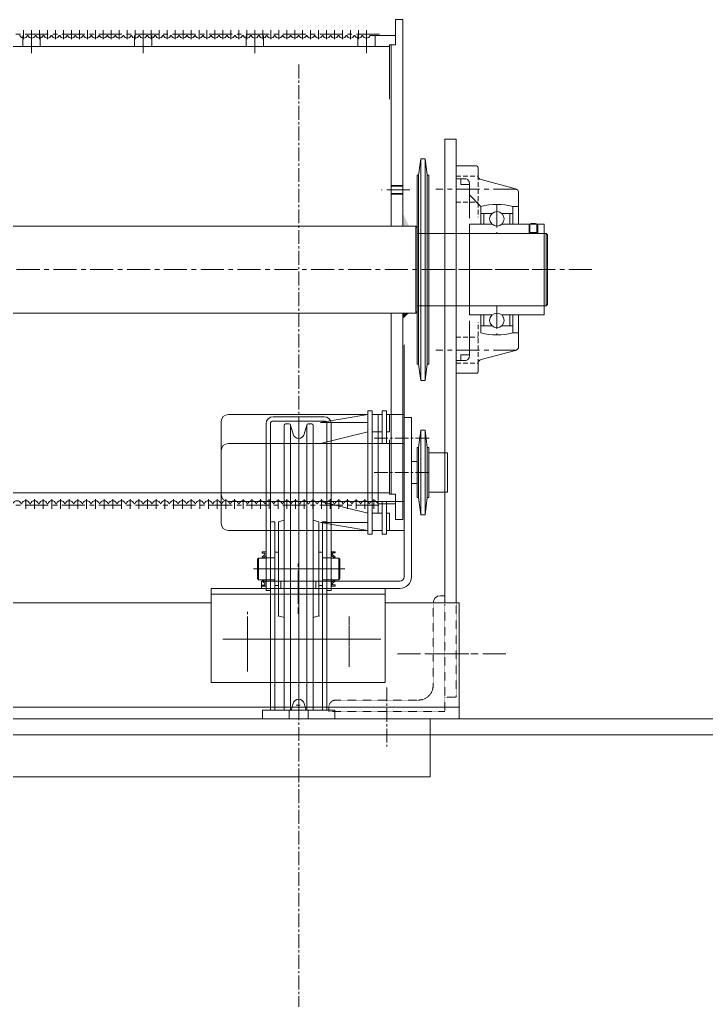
# Model space of a CAD drawing. Header units: millimetres. Extents: x 53635 to 142317, y 101101 to 147193.
# Drawn here: x 73123 to 73597, y 142878 to 143555 of the extents above; entities that cross this region are included whole.
import ezdxf

# ---------------------------------------------------------------- set-up
doc = ezdxf.new("R2010")
doc.units = ezdxf.units.MM
doc.header["$LTSCALE"] = 0.5
doc.header["$MEASUREMENT"] = 0
for name, pattern in [('AXES', [50.8, 31.75, -6.35, 6.35, -6.35]), ('AXES2', [28.575, 19.05, -3.175, 3.175, -3.175]), ('CACHE', [9.525, 6.35, -3.175]), ('CACHE2', [0.1875, 0.125, -0.0625]), ('CONTINU', [0])]:
    doc.linetypes.add(name, pattern=pattern)
doc.layers.get('0').update_dxf_attribs({"lineweight": 0})
for name, color, linetype, lineweight in [('ASHADE', 7, 'CONTINU', 0), ('AXE', 1, 'AXES2', 0), ('AXES', 1, 'AXES', 0), ('CACHE', 1, 'CACHE2', 0), ('FIN', 1, 'Continuous', 0), ('FORT', 7, 'Continuous', 0)]:
    doc.layers.add(name, color=color, linetype=linetype, lineweight=lineweight)

msp = doc.modelspace()

# ---------------------------------------------------------------- linework, layer by layer
for p, q in [((73382.64, 143537.63), (73382.64, 143555.13)), ((73387.64, 143412.63), (73387.64, 143555.13)), ((73123.21, 143544.13), (73123.58, 143544.13)), ((73125.64, 143544.13), (73125.64, 143536.58)), ((73128.71, 143544.13), (73129.08, 143544.13)), ((73134.21, 143544.13), (73134.58, 143544.13)), ((73137.64, 143544.13), (73137.64, 143536.58)), ((73137.64, 143544.13), (73137.64, 143536.58)), ((73139.71, 143544.13), (73140.08, 143544.13)), ((73145.21, 143544.13), (73145.58, 143544.13)), ((73150.71, 143544.13), (73151.08, 143544.13)), ((73156.21, 143544.13), (73156.58, 143544.13)), ((73161.71, 143544.13), (73162.08, 143544.13)), ((73167.21, 143544.13), (73167.58, 143544.13)), ((73172.71, 143544.13), (73173.08, 143544.13)), ((73178.21, 143544.13), (73178.58, 143544.13)), ((73183.71, 143544.13), (73184.08, 143544.13)), ((73189.21, 143544.13), (73189.58, 143544.13)), ((73194.71, 143544.13), (73195.08, 143544.13)), ((73200.21, 143544.13), (73200.58, 143544.13)), ((73202.64, 143544.13), (73202.64, 143536.58)), ((73205.71, 143544.13), (73206.08, 143544.13)), ((73211.21, 143544.13), (73211.58, 143544.13)), ((73214.64, 143544.13), (73214.64, 143536.58)), ((73214.64, 143544.13), (73214.64, 143536.58)), ((73216.71, 143544.13), (73217.08, 143544.13)), ((73222.21, 143544.13), (73222.58, 143544.13)), ((73227.71, 143544.13), (73228.08, 143544.13)), ((73233.21, 143544.13), (73233.58, 143544.13)), ((73238.71, 143544.13), (73239.08, 143544.13)), ((73244.21, 143544.13), (73244.58, 143544.13)), ((73249.71, 143544.13), (73250.08, 143544.13)), ((73255.21, 143544.13), (73255.58, 143544.13)), ((73260.71, 143544.13), (73261.08, 143544.13)), ((73266.21, 143544.13), (73266.58, 143544.13)), ((73271.71, 143544.13), (73272.08, 143544.13)), ((73277.21, 143544.13), (73277.58, 143544.13)), ((73279.64, 143544.13), (73279.64, 143536.58)), ((73282.71, 143544.13), (73283.08, 143544.13)), ((73288.21, 143544.13), (73288.58, 143544.13)), ((73291.64, 143544.13), (73291.64, 143536.58)), ((73291.64, 143544.13), (73291.64, 143536.58)), ((73293.71, 143544.13), (73294.08, 143544.13)), ((73299.21, 143544.13), (73299.58, 143544.13)), ((73304.71, 143544.13), (73305.08, 143544.13)), ((73310.21, 143544.13), (73310.58, 143544.13)), ((73315.71, 143544.13), (73316.08, 143544.13)), ((73321.21, 143544.13), (73321.58, 143544.13)), ((73326.71, 143544.13), (73327.08, 143544.13)), ((73332.21, 143544.13), (73332.58, 143544.13)), ((73337.71, 143544.13), (73338.08, 143544.13)), ((73343.21, 143544.13), (73343.58, 143544.13)), ((73348.71, 143544.13), (73349.08, 143544.13)), ((73354.21, 143544.13), (73354.58, 143544.13)), ((73356.64, 143544.13), (73356.64, 143536.58)), ((73359.71, 143544.13), (73360.08, 143544.13)), ((73365.21, 143544.13), (73382.64, 143544.13)), ((73368.64, 143544.13), (73368.64, 143536.58)), ((73368.64, 143544.13), (73368.64, 143536.58)), ((72961.64, 143536.58), (73378.64, 143536.58)), ((73378.64, 143500.15), (73378.64, 143537.63)), ((73378.64, 143537.63), (73382.64, 143537.63)), ((73379.64, 143412.63), (73379.64, 143537.63)), ((73424.64, 143454.13), (73424.64, 143311.13)), ((73438.64, 143454.13), (73424.64, 143454.13)), ((73439.64, 143453.13), (73439.64, 143447.63)), ((73387.64, 143440.63), (73379.64, 143440.63)), ((73387.64, 143440.13), (73379.64, 143440.13)), ((73430.64, 143445.33), (73424.64, 143445.33)), ((73427.84, 143445.33), (73427.84, 143441.33)), ((73433.64, 143441.33), (73427.84, 143441.33)), ((73433.64, 143442.33), (73433.64, 143418.08)), ((73465.42, 143438.42), (73441.87, 143444.73)), ((73387.64, 143435.13), (73379.64, 143435.13)), ((73387.64, 143434.63), (73379.64, 143434.63)), ((73441.64, 143426.26), (73433.64, 143434.26)), ((73467.64, 143435.52), (73467.64, 143413.88)), ((73441.64, 143426.26), (73441.64, 143413.88)), ((73449.37, 143421.45), (73441.64, 143421.45)), ((73463.64, 143421.45), (73455.92, 143421.45)), ((73463.64, 143426.26), (73463.64, 143413.88)), ((73463.64, 143426.26), (73467.64, 143426.26)), ((73433.64, 143413.88), (73433.64, 143351.38)), ((73449.39, 143413.88), (73433.64, 143413.88)), ((73485.24, 143413.88), (73455.9, 143413.88)), ((73474.79, 143413.88), (73474.79, 143407.63)), ((73480.79, 143413.88), (73480.79, 143407.63)), ((73485.24, 143413.88), (73485.24, 143351.38)), ((73396.64, 143412.63), (73397.64, 143411.63)), ((73396.64, 143412.63), (73396.64, 143352.63)), ((73486.64, 143407.63), (73397.64, 143407.63)), ((73485.24, 143407.63), (73433.64, 143407.63)), ((73480.79, 143408.23), (73474.79, 143408.23)), ((73474.79, 143408.23), (73475.39, 143407.63)), ((73480.79, 143408.23), (73480.19, 143407.63)), ((73486.64, 143407.63), (73486.64, 143357.63)), ((73487.64, 143406.63), (73486.64, 143407.63)), ((73487.64, 143406.63), (73487.64, 143358.63)), ((73379.64, 143227.63), (73379.64, 143352.63)), ((73387.64, 143210.13), (73387.64, 143352.63)), ((73397.64, 143353.63), (73396.64, 143352.63)), ((73486.64, 143357.63), (73397.64, 143357.63)), ((73485.24, 143357.63), (73433.64, 143357.63)), ((73487.64, 143358.63), (73486.64, 143357.63)), ((73449.39, 143351.38), (73433.64, 143351.38)), ((73433.64, 143322.93), (73433.64, 143347.18)), ((73441.64, 143351.38), (73441.64, 143338.99)), ((73485.24, 143351.38), (73455.9, 143351.38)), ((73463.64, 143351.38), (73463.64, 143338.99)), ((73467.64, 143351.38), (73467.64, 143329.7)), ((73449.37, 143343.81), (73441.64, 143343.81)), ((73463.64, 143343.81), (73455.92, 143343.81)), ((73463.64, 143338.99), (73467.64, 143338.99)), ((73465.42, 143326.84), (73441.87, 143320.52)), ((73430.64, 143319.93), (73424.64, 143319.93)), ((73433.64, 143323.93), (73427.84, 143323.93)), ((73427.84, 143319.93), (73427.84, 143323.93)), ((73439.64, 143312.13), (73439.64, 143317.63)), ((73438.64, 143311.13), (73424.64, 143311.13)), ((73378.64, 143265.1), (73378.64, 143227.63)), ((72961.64, 143228.68), (73378.64, 143228.68)), ((73378.64, 143227.63), (73382.64, 143227.63)), ((73382.64, 143227.63), (73382.64, 143210.13)), ((73124.47, 143221.13), (73124.82, 143221.13)), ((73130.47, 143221.13), (73130.82, 143221.13)), ((73136.47, 143221.13), (73136.82, 143221.13)), ((73142.47, 143221.13), (73142.82, 143221.13)), ((73148.47, 143221.13), (73148.82, 143221.13)), ((73154.47, 143221.13), (73154.82, 143221.13)), ((73160.47, 143221.13), (73160.82, 143221.13)), ((73166.47, 143221.13), (73166.82, 143221.13)), ((73172.47, 143221.13), (73172.82, 143221.13)), ((73178.47, 143221.13), (73178.82, 143221.13)), ((73184.47, 143221.13), (73184.82, 143221.13)), ((73190.47, 143221.13), (73190.82, 143221.13)), ((73196.47, 143221.13), (73196.82, 143221.13)), ((73202.47, 143221.13), (73202.82, 143221.13)), ((73208.47, 143221.13), (73208.82, 143221.13)), ((73214.47, 143221.13), (73214.82, 143221.13)), ((73220.47, 143221.13), (73220.82, 143221.13)), ((73226.47, 143221.13), (73226.82, 143221.13)), ((73232.47, 143221.13), (73232.82, 143221.13)), ((73238.47, 143221.13), (73238.82, 143221.13)), ((73244.47, 143221.13), (73244.82, 143221.13)), ((73250.47, 143221.13), (73250.82, 143221.13)), ((73256.47, 143221.13), (73256.82, 143221.13)), ((73262.47, 143221.13), (73262.82, 143221.13)), ((73268.47, 143221.13), (73268.82, 143221.13)), ((73274.47, 143221.13), (73274.82, 143221.13)), ((73280.47, 143221.13), (73280.82, 143221.13)), ((73286.47, 143221.13), (73286.82, 143221.13)), ((73292.47, 143221.13), (73292.82, 143221.13)), ((73298.47, 143221.13), (73298.82, 143221.13)), ((73304.47, 143221.13), (73304.82, 143221.13)), ((73310.47, 143221.13), (73310.82, 143221.13)), ((73316.47, 143221.13), (73316.82, 143221.13)), ((73322.47, 143221.13), (73322.82, 143221.13)), ((73328.47, 143221.13), (73328.82, 143221.13)), ((73334.47, 143221.13), (73334.82, 143221.13)), ((73340.47, 143221.13), (73340.82, 143221.13)), ((73346.47, 143221.13), (73346.82, 143221.13)), ((73352.47, 143221.13), (73352.82, 143221.13)), ((73358.47, 143221.13), (73358.82, 143221.13)), ((73364.47, 143221.13), (73364.82, 143221.13)), ((73370.47, 143221.13), (73382.64, 143221.13)), ((73303.64, 143162.63), (73303.64, 143167.63)), ((73327.64, 143162.63), (73327.64, 143167.63)), ((73416.64, 143157.63), (73413.64, 143157.63)), ((73416.64, 143152.63), (73416.64, 143157.63))]:
    msp.add_line(p, q)
at = {"color": 2, "linetype": 'CACHE'}
for p, q in [((73424.64, 143447.13), (73439.69, 143447.13)), ((73439.64, 143447.63), (73439.64, 143418.78)), ((73424.64, 143429.13), (73439.69, 143429.13)), ((73439.64, 143317.63), (73439.64, 143346.48)), ((73424.64, 143336.13), (73439.69, 143336.13)), ((73424.64, 143318.13), (73439.69, 143318.13))]:
    msp.add_line(p, q, dxfattribs=at)
at = {"color": 1, "linetype": 'AXES'}
for p, q in [((73466.13, 143438.13), (73410.51, 143438.13)), ((73452.64, 143427.63), (73452.64, 143407.63)), ((73518.23, 143382.63), (72720.6, 143382.63)), ((73474.66, 143382.63), (73402.66, 143382.63)), ((73452.64, 143357.63), (73452.64, 143337.63)), ((73466.13, 143327.13), (73410.51, 143327.13))]:
    msp.add_line(p, q, dxfattribs=at)
at = {"color": 1}
for p, q in [((73443.64, 143421.45), (73443.64, 143413.88)), ((73461.64, 143421.45), (73461.64, 143413.88)), ((73475.39, 143407.63), (73475.39, 143414.13)), ((73480.19, 143407.63), (73480.19, 143414.13)), ((73443.64, 143343.81), (73443.64, 143351.38)), ((73461.64, 143343.81), (73461.64, 143351.38))]:
    msp.add_line(p, q, dxfattribs=at)
for centre in [(73452.64, 143417.67), (73452.64, 143347.59)]:
    msp.add_circle(centre, 5)
for centre, radius, start, end in [((73438.64, 143453.13), 1, 0, 90.00007), ((73442.64, 143447.63), 3, 180, 255.00007), ((73430.64, 143442.33), 3, 0, 90.00007), ((73464.64, 143435.52), 3, 0, 75.00007), ((73452.64, 143382.63), 45, 75.851, 104.149), ((73477.79, 143407.63), 6.93, 64.35901, 115.64114), ((73452.64, 143382.63), 45, -104.149, -75.851), ((73464.64, 143329.73), 3, -74.99993, 0.00015), ((73430.64, 143322.93), 3, -89.99993, 0.00015), ((73442.64, 143317.63), 3, 105.00007, 180.00015), ((73438.64, 143312.13), 1, -89.99993, 0.00015), ((73121.64, 143220.13), 3, 19.47122, 160.52878), ((73127.64, 143220.13), 3, 19.47122, 160.52878), ((73133.64, 143220.13), 3, 19.47122, 160.52878), ((73139.64, 143220.13), 3, 19.47122, 160.52878), ((73145.64, 143220.13), 3, 19.47122, 160.52878), ((73151.64, 143220.13), 3, 19.47122, 160.52878), ((73157.64, 143220.13), 3, 19.47122, 160.52878), ((73163.64, 143220.13), 3, 19.47122, 160.52878), ((73169.64, 143220.13), 3, 19.47122, 160.52878), ((73175.64, 143220.13), 3, 19.47122, 160.52878), ((73181.64, 143220.13), 3, 19.47122, 160.52878), ((73187.64, 143220.13), 3, 19.47122, 160.52878), ((73193.64, 143220.13), 3, 19.47122, 160.52878), ((73199.64, 143220.13), 3, 19.47122, 160.52878), ((73205.64, 143220.13), 3, 19.47122, 160.52878), ((73211.64, 143220.13), 3, 19.47122, 160.52878), ((73217.64, 143220.13), 3, 19.47122, 160.52878), ((73223.64, 143220.13), 3, 19.47122, 160.52878), ((73229.64, 143220.13), 3, 19.47122, 160.52878), ((73235.64, 143220.13), 3, 19.47122, 160.52878), ((73241.64, 143220.13), 3, 19.47122, 160.52878), ((73247.64, 143220.13), 3, 19.47122, 160.52878), ((73253.64, 143220.13), 3, 19.47122, 160.52878), ((73259.64, 143220.13), 3, 19.47122, 160.52878), ((73265.64, 143220.13), 3, 19.47122, 160.52878), ((73271.64, 143220.13), 3, 19.47122, 160.52878), ((73277.64, 143220.13), 3, 19.47122, 160.52878), ((73283.64, 143220.13), 3, 19.47122, 160.52878), ((73289.64, 143220.13), 3, 19.47122, 160.52878), ((73295.64, 143220.13), 3, 19.47122, 160.52878), ((73301.64, 143220.13), 3, 19.47122, 160.52878), ((73307.64, 143220.13), 3, 19.47122, 160.52878), ((73313.64, 143220.13), 3, 19.47122, 160.52878), ((73319.64, 143220.13), 3, 19.47122, 160.52878), ((73325.64, 143220.13), 3, 19.47122, 160.52878), ((73331.64, 143220.13), 3, 19.47122, 160.52878), ((73337.64, 143220.13), 3, 19.47122, 160.52878), ((73343.64, 143220.13), 3, 19.47122, 160.52878), ((73349.64, 143220.13), 3, 19.47122, 160.52878), ((73355.64, 143220.13), 3, 19.47122, 160.52878), ((73361.64, 143220.13), 3, 19.47122, 160.52878), ((73367.64, 143220.13), 3, 19.47122, 160.52878), ((73413.64, 143152.63), 5, 90, 180)]:
    msp.add_arc(centre, radius, start, end)
for points in [[(73387.64, 143412.63), (73387.64, 143421.63), (73392.02, 143412.63)], [(73387.64, 143352.63), (73387.64, 143348.63), (73392.02, 143352.63)]]:
    msp.add_solid(points)
at = {"layer": 'ASHADE', "ltscale": 2}
for p, q in [((73416.64, 143472.63), (73424.64, 143472.63)), ((73416.64, 143152.63), (73416.64, 143472.63)), ((73424.64, 143152.63), (73424.64, 143472.63)), ((72937.64, 143412.63), (73396.64, 143412.63)), ((72937.64, 143352.63), (73396.64, 143352.63)), ((73375.64, 143162.63), (73255.64, 143162.63)), ((73255.64, 143162.63), (73255.64, 143097.63)), ((73375.64, 143162.63), (73375.64, 143097.63)), ((73375.64, 143158.63), (73255.64, 143158.63)), ((72667.64, 143152.63), (73255.64, 143152.63)), ((73375.64, 143152.63), (73426.64, 143152.63)), ((73426.64, 143152.63), (73426.64, 143072.63)), ((73375.64, 143097.63), (73255.64, 143097.63)), ((72667.64, 143080.63), (73426.64, 143080.63)), ((72667.64, 143072.63), (73426.64, 143072.63)), ((73406.64, 143072.63), (73406.64, 143032.63)), ((73406.64, 143032.63), (72677.64, 143032.63))]:
    msp.add_line(p, q, dxfattribs=at)
for centre in [(73126.14, 143545.13), (73131.64, 143545.13), (73137.14, 143545.13), (73142.64, 143545.13), (73148.14, 143545.13), (73153.64, 143545.13), (73159.14, 143545.13), (73164.64, 143545.13), (73170.14, 143545.13), (73175.64, 143545.13), (73181.14, 143545.13), (73186.64, 143545.13), (73192.14, 143545.13), (73197.64, 143545.13), (73203.14, 143545.13), (73208.64, 143545.13), (73214.14, 143545.13), (73219.64, 143545.13), (73225.14, 143545.13), (73230.64, 143545.13), (73236.14, 143545.13), (73241.64, 143545.13), (73247.14, 143545.13), (73252.64, 143545.13), (73258.14, 143545.13), (73263.64, 143545.13), (73269.14, 143545.13), (73274.64, 143545.13), (73280.14, 143545.13), (73285.64, 143545.13), (73291.14, 143545.13), (73296.64, 143545.13), (73302.14, 143545.13), (73307.64, 143545.13), (73313.14, 143545.13), (73318.64, 143545.13), (73324.14, 143545.13), (73329.64, 143545.13), (73335.14, 143545.13), (73340.64, 143545.13), (73346.14, 143545.13), (73351.64, 143545.13), (73357.14, 143545.13), (73362.64, 143545.13)]:
    msp.add_arc(centre, 2.75, -158.67631, -21.32369, dxfattribs=at)
at = {"layer": 'AXE'}
for p, q in [((73315.89, 143524.13), (73315.89, 141272.7)), ((73367.88, 143266.44), (73406.37, 143266.44)), ((73367.88, 143242.63), (73406.37, 143242.63)), ((73367.88, 143242.63), (73406.37, 143242.63)), ((73280.64, 143105.23), (73280.64, 143147.01)), ((73280.64, 143112.79), (73280.64, 143142.71)), ((73350.64, 143108.54), (73350.64, 143143.27)), ((73350.64, 143112.79), (73350.64, 143142.71)), ((73263.67, 143127.63), (73372.46, 143127.63)), ((73364.66, 143127.63), (73267.84, 143127.63)), ((73376.64, 143094.36), (73376.64, 143053.62))]:
    msp.add_line(p, q, dxfattribs=at)
at = {"layer": 'AXES'}
for p, q in [((72974.82, 143545.13), (73373.34, 143545.13)), ((73126.14, 143547.77), (73126.14, 143541.55)), ((73131.64, 143547.77), (73131.64, 143531.65)), ((73137.14, 143547.77), (73137.14, 143541.55)), ((73142.64, 143547.77), (73142.64, 143541.55)), ((73148.14, 143547.77), (73148.14, 143541.55)), ((73153.64, 143547.77), (73153.64, 143541.55)), ((73159.14, 143547.77), (73159.14, 143541.55)), ((73164.64, 143547.77), (73164.64, 143541.55)), ((73170.14, 143547.77), (73170.14, 143541.55)), ((73175.64, 143547.77), (73175.64, 143541.55)), ((73181.14, 143547.77), (73181.14, 143541.55)), ((73186.64, 143547.77), (73186.64, 143541.55)), ((73192.14, 143547.77), (73192.14, 143541.55)), ((73197.64, 143547.77), (73197.64, 143541.55)), ((73203.14, 143547.77), (73203.14, 143541.55)), ((73208.64, 143547.77), (73208.64, 143531.65)), ((73214.14, 143547.77), (73214.14, 143541.55)), ((73219.64, 143547.77), (73219.64, 143541.55)), ((73225.14, 143547.77), (73225.14, 143541.55)), ((73230.64, 143547.77), (73230.64, 143541.55)), ((73236.14, 143547.77), (73236.14, 143541.55)), ((73241.64, 143547.77), (73241.64, 143541.55)), ((73247.14, 143547.77), (73247.14, 143541.55)), ((73252.64, 143547.77), (73252.64, 143541.55)), ((73258.14, 143547.77), (73258.14, 143541.55)), ((73263.64, 143547.77), (73263.64, 143541.55)), ((73269.14, 143547.77), (73269.14, 143541.55)), ((73274.64, 143547.77), (73274.64, 143541.55)), ((73280.14, 143547.77), (73280.14, 143541.55)), ((73285.64, 143547.77), (73285.64, 143531.65)), ((73291.14, 143547.77), (73291.14, 143541.55)), ((73296.64, 143547.77), (73296.64, 143541.55)), ((73302.14, 143547.77), (73302.14, 143541.55)), ((73307.64, 143547.77), (73307.64, 143541.55)), ((73313.14, 143547.77), (73313.14, 143541.55)), ((73318.64, 143547.77), (73318.64, 143541.55)), ((73324.14, 143547.77), (73324.14, 143541.55)), ((73329.64, 143547.77), (73329.64, 143541.55)), ((73335.14, 143547.77), (73335.14, 143541.55)), ((73340.64, 143547.77), (73340.64, 143541.55)), ((73346.14, 143547.77), (73346.14, 143541.55)), ((73351.64, 143547.77), (73351.64, 143541.55)), ((73357.14, 143547.77), (73357.14, 143541.55)), ((73362.64, 143547.77), (73362.64, 143531.65)), ((73392.5, 143437.63), (73373.1, 143437.63)), ((73127.64, 143217.49), (73127.64, 143224.13)), ((73133.64, 143217.49), (73133.64, 143224.13)), ((73139.64, 143217.49), (73139.64, 143224.13)), ((73145.64, 143217.49), (73145.64, 143224.13)), ((73151.64, 143217.49), (73151.64, 143224.13)), ((73157.64, 143217.49), (73157.64, 143224.13)), ((73163.64, 143217.49), (73163.64, 143224.13)), ((73169.64, 143217.49), (73169.64, 143224.13)), ((73175.64, 143217.49), (73175.64, 143224.13)), ((73181.64, 143217.49), (73181.64, 143224.13)), ((73187.64, 143217.49), (73187.64, 143224.13)), ((73193.64, 143217.49), (73193.64, 143224.13)), ((73199.64, 143217.49), (73199.64, 143224.13)), ((73199.64, 143217.49), (73199.64, 143224.13)), ((73205.64, 143217.49), (73205.64, 143224.13)), ((73211.64, 143217.49), (73211.64, 143224.13)), ((73217.64, 143217.49), (73217.64, 143224.13)), ((73223.64, 143217.49), (73223.64, 143224.13)), ((73229.64, 143217.49), (73229.64, 143224.13)), ((73235.64, 143217.49), (73235.64, 143224.13)), ((73241.64, 143217.49), (73241.64, 143224.13)), ((73247.64, 143217.49), (73247.64, 143224.13)), ((73253.64, 143217.49), (73253.64, 143224.13)), ((73259.64, 143217.49), (73259.64, 143224.13)), ((73265.64, 143217.49), (73265.64, 143224.13)), ((73271.64, 143217.49), (73271.64, 143224.13)), ((73277.64, 143217.49), (73277.64, 143224.13)), ((73277.64, 143217.49), (73277.64, 143224.13)), ((73283.64, 143217.49), (73283.64, 143224.13)), ((73289.64, 143217.49), (73289.64, 143224.13)), ((73295.64, 143217.49), (73295.64, 143224.13)), ((73301.64, 143217.49), (73301.64, 143224.13)), ((73307.64, 143217.49), (73307.64, 143224.13)), ((73313.64, 143217.49), (73313.64, 143224.13)), ((73319.64, 143217.49), (73319.64, 143224.13)), ((73325.64, 143217.49), (73325.64, 143224.13)), ((73331.64, 143217.49), (73331.64, 143224.13)), ((73337.64, 143217.49), (73337.64, 143224.13)), ((73343.64, 143217.49), (73343.64, 143224.13)), ((73349.64, 143217.49), (73349.64, 143224.13)), ((73355.64, 143217.49), (73355.64, 143224.13)), ((73355.64, 143217.49), (73355.64, 143224.13)), ((73361.64, 143217.49), (73361.64, 143224.13)), ((73367.64, 143217.49), (73367.64, 143224.13)), ((72974.82, 143220.13), (73371.1, 143220.13)), ((73315.64, 143152.09), (73315.64, 143179.94)), ((73315.64, 143174.95), (73315.64, 143145.18)), ((73383.97, 143117.63), (73439.05, 143117.63)), ((73458.77, 143117.63), (73403.69, 143117.63))]:
    msp.add_line(p, q, dxfattribs=at)
at = {"layer": 'CACHE', "ltscale": 2}
for p, q in [((73408.64, 143151.84), (73408.64, 143095.63)), ((73416.64, 143077.63), (73416.64, 143151.82)), ((73424.64, 143087.63), (73424.64, 143152.24)), ((73398.64, 143085.63), (73341.64, 143085.63)), ((73416.64, 143087.63), (73424.64, 143087.63)), ((73336.64, 143080.63), (73336.64, 143077.63)), ((73336.64, 143077.63), (73416.64, 143077.63))]:
    msp.add_line(p, q, dxfattribs=at)
for centre, radius, start, end in [((73398.64, 143095.63), 10, -90, 0), ((73341.64, 143080.63), 5, 90, 180)]:
    msp.add_arc(centre, radius, start, end, dxfattribs=at)
at = {"layer": 'FIN'}
for p, q in [((73388.64, 143330.63), (73388.64, 143202.63)), ((73363.64, 143285.15), (73363.64, 143200.1)), ((73366.64, 143285.15), (73363.64, 143285.15)), ((73366.64, 143285.15), (73366.64, 143200.1)), ((73376.55, 143285.15), (73373.55, 143285.15)), ((73373.55, 143262.63), (73373.55, 143285.15)), ((73376.55, 143262.63), (73376.55, 143285.15)), ((73267.44, 143282.63), (73363.64, 143282.63)), ((73274.44, 143282.63), (73273.76, 143282.63)), ((73277.44, 143282.63), (73274.44, 143282.63)), ((73331.01, 143277.23), (73363.64, 143282.63)), ((73366.64, 143282.63), (73373.55, 143282.63)), ((73370.64, 143282.63), (73370.64, 143214.63)), ((73376.55, 143282.63), (73388.64, 143282.63)), ((73378.64, 143270.63), (73378.64, 143282.63)), ((73262.44, 143277.63), (73262.44, 143207.63)), ((73331.01, 143277.23), (73363.64, 143277.23)), ((73400.14, 143271.83), (73398.64, 143259.83)), ((73400.14, 143271.83), (73398.64, 143259.83)), ((73400.14, 143271.83), (73403.14, 143271.83)), ((73400.14, 143271.83), (73403.14, 143271.83)), ((73400.14, 143271.83), (73400.14, 143213.43)), ((73403.14, 143271.83), (73404.64, 143259.83)), ((73403.14, 143271.83), (73404.64, 143259.83)), ((73403.14, 143213.43), (73403.14, 143271.83)), ((73331.01, 143262.63), (73363.64, 143270.63)), ((73366.64, 143270.63), (73373.55, 143270.63)), ((73376.55, 143270.63), (73378.64, 143270.63)), ((73262.44, 143262.63), (73262.44, 143232.63)), ((73267.44, 143262.63), (73388.64, 143262.63)), ((73397.64, 143225.43), (73397.64, 143259.83)), ((73397.64, 143225.43), (73397.64, 143259.83)), ((73397.64, 143259.83), (73398.64, 143259.83)), ((73397.64, 143259.83), (73398.64, 143259.83)), ((73398.64, 143259.83), (73398.64, 143225.43)), ((73404.64, 143259.83), (73405.64, 143259.83)), ((73404.64, 143259.83), (73405.64, 143259.83)), ((73404.64, 143225.43), (73404.64, 143259.83)), ((73405.64, 143225.43), (73405.64, 143259.83)), ((73405.64, 143225.43), (73405.64, 143259.83)), ((73405.64, 143256.13), (73418.64, 143256.13)), ((73405.64, 143256.13), (73418.64, 143256.13)), ((73418.64, 143229.13), (73418.64, 143256.13)), ((73418.64, 143229.13), (73418.64, 143256.13)), ((73393.64, 143250.13), (73397.64, 143250.13)), ((73393.64, 143235.13), (73397.64, 143235.13)), ((73397.64, 143225.43), (73398.64, 143225.43)), ((73397.64, 143225.43), (73398.64, 143225.43)), ((73400.14, 143213.43), (73398.64, 143225.43)), ((73400.14, 143213.43), (73398.64, 143225.43)), ((73403.14, 143213.43), (73404.64, 143225.43)), ((73403.14, 143213.43), (73404.64, 143225.43)), ((73404.64, 143225.43), (73405.64, 143225.43)), ((73404.64, 143225.43), (73405.64, 143225.43)), ((73405.64, 143229.13), (73418.64, 143229.13)), ((73405.64, 143229.13), (73418.64, 143229.13)), ((73267.44, 143222.63), (73388.64, 143222.63)), ((73331.01, 143222.63), (73363.64, 143214.63)), ((73373.55, 143222.63), (73373.55, 143200.1)), ((73376.55, 143222.63), (73376.55, 143200.1)), ((73366.64, 143214.63), (73373.55, 143214.63)), ((73376.55, 143214.63), (73378.64, 143214.63)), ((73378.64, 143214.63), (73378.64, 143202.63)), ((73400.14, 143213.43), (73403.14, 143213.43)), ((73400.14, 143213.43), (73403.14, 143213.43)), ((73331.01, 143208.03), (73363.64, 143208.03)), ((73331.01, 143208.03), (73363.64, 143202.63)), ((73267.44, 143202.63), (73363.64, 143202.63)), ((73274.44, 143202.63), (73273.76, 143202.63)), ((73277.44, 143202.63), (73274.44, 143202.63)), ((73366.64, 143200.1), (73363.64, 143200.1)), ((73366.64, 143202.63), (73373.55, 143202.63)), ((73376.55, 143200.1), (73373.55, 143200.1)), ((73376.55, 143202.63), (73388.64, 143202.63))]:
    msp.add_line(p, q, dxfattribs=at)
for centre, start, end in [((73267.44, 143277.63), 90, 180), ((73267.44, 143257.63), 90, 180), ((73267.44, 143227.63), 180, 270), ((73267.44, 143207.63), 180, 270)]:
    msp.add_arc(centre, 5, start, end, dxfattribs=at)
at = {"layer": 'FORT'}
for p, q in [((73387.64, 143555.13), (73382.64, 143555.13)), ((73400.14, 143459.13), (73398.64, 143447.88)), ((73400.14, 143459.13), (73398.64, 143447.88)), ((73400.14, 143306.13), (73400.14, 143459.13)), ((73403.14, 143459.13), (73400.14, 143459.13)), ((73403.14, 143459.13), (73400.14, 143459.13)), ((73403.14, 143459.13), (73403.14, 143306.13)), ((73403.14, 143459.13), (73404.64, 143447.88)), ((73403.14, 143459.13), (73404.64, 143447.88)), ((73397.64, 143447.88), (73397.64, 143317.38)), ((73398.64, 143447.88), (73397.64, 143447.88)), ((73398.64, 143447.88), (73397.64, 143447.88)), ((73398.64, 143317.38), (73398.64, 143447.88)), ((73404.64, 143447.88), (73404.64, 143317.38)), ((73405.64, 143447.88), (73404.64, 143447.88)), ((73405.64, 143447.88), (73404.64, 143447.88)), ((73405.64, 143447.88), (73405.64, 143317.38)), ((73397.64, 143411.63), (73397.64, 143353.63)), ((73398.64, 143317.38), (73397.64, 143317.38)), ((73398.64, 143317.38), (73397.64, 143317.38)), ((73400.14, 143306.13), (73398.64, 143317.38)), ((73400.14, 143306.13), (73398.64, 143317.38)), ((73403.14, 143306.13), (73404.64, 143317.38)), ((73403.14, 143306.13), (73404.64, 143317.38)), ((73405.64, 143317.38), (73404.64, 143317.38)), ((73405.64, 143317.38), (73404.64, 143317.38)), ((73403.14, 143306.13), (73400.14, 143306.13)), ((73403.14, 143306.13), (73400.14, 143306.13)), ((73298.39, 143281.13), (73333.39, 143281.13)), ((73298.39, 143278.13), (73333.39, 143278.13)), ((73388.64, 143280.63), (73393.64, 143280.63)), ((73388.64, 143280.63), (73388.64, 143170.63)), ((73393.64, 143280.63), (73393.64, 143170.63)), ((73293.39, 143276.13), (73293.39, 143161.13)), ((73296.39, 143276.13), (73296.39, 143078.63)), ((73305.89, 143176.13), (73305.89, 143275.13)), ((73309.38, 143276.13), (73306.89, 143276.13)), ((73312.03, 143269.09), (73310.34, 143275.39)), ((73310.34, 143078.63), (73310.34, 143275.39)), ((73319.76, 143269.09), (73321.44, 143275.39)), ((73321.44, 143078.63), (73321.44, 143275.39)), ((73324.89, 143276.13), (73322.41, 143276.13)), ((73325.89, 143176.13), (73325.89, 143275.13)), ((73335.39, 143276.13), (73335.39, 143078.63)), ((73338.39, 143276.13), (73338.39, 143161.13)), ((73387.64, 143210.13), (73382.64, 143210.13)), ((73296.39, 143208.63), (73299.39, 143208.63)), ((73299.39, 143208.63), (73299.39, 143078.63)), ((73301.89, 143208.63), (73305.89, 143209.7)), ((73301.89, 143176.13), (73301.89, 143208.63)), ((73329.89, 143208.63), (73325.89, 143209.7)), ((73329.89, 143176.13), (73329.89, 143208.63)), ((73332.39, 143208.63), (73332.39, 143078.63)), ((73332.39, 143208.63), (73335.39, 143208.63)), ((73299.39, 143183.63), (73299.39, 143191.59)), ((73332.39, 143183.63), (73332.39, 143194.88)), ((73288.24, 143183.63), (73287.39, 143182.75)), ((73288.24, 143183.63), (73293.39, 143183.63)), ((73288.24, 143168.63), (73288.24, 143183.63)), ((73288.24, 143168.63), (73288.24, 143183.63)), ((73290.68, 143187.85), (73290.68, 143187.04)), ((73293.36, 143187.85), (73290.68, 143187.85)), ((73290.68, 143187.04), (73292.6, 143187.04)), ((73292.6, 143185.8), (73290.68, 143184.38)), ((73290.68, 143184.38), (73291.18, 143183.54)), ((73291.23, 143183.62), (73293.36, 143185.12)), ((73292.6, 143187.04), (73292.6, 143185.8)), ((73293.36, 143185.12), (73293.36, 143187.85)), ((73293.39, 143183.73), (73299.39, 143183.73)), ((73301.99, 143187.63), (73299.49, 143187.63)), ((73329.79, 143187.63), (73332.29, 143187.63)), ((73332.39, 143183.73), (73338.39, 143183.73)), ((73338.39, 143183.63), (73343.55, 143183.63)), ((73338.43, 143187.96), (73341.11, 143187.96)), ((73338.43, 143185.22), (73338.43, 143187.96)), ((73340.56, 143183.73), (73338.43, 143185.22)), ((73341.11, 143187.14), (73339.19, 143187.14)), ((73339.19, 143187.14), (73339.19, 143185.91)), ((73339.19, 143185.91), (73341.11, 143184.49)), ((73341.11, 143184.49), (73340.61, 143183.65)), ((73341.11, 143187.96), (73341.11, 143187.14)), ((73343.55, 143183.63), (73344.39, 143182.75)), ((73343.55, 143168.63), (73343.55, 143183.63)), ((73287.39, 143182.75), (73287.39, 143169.5)), ((73344.39, 143182.75), (73344.39, 143169.5)), ((73288.24, 143168.63), (73287.39, 143169.5)), ((73301.89, 143176.13), (73301.89, 143143.63)), ((73305.89, 143176.13), (73305.89, 143078.63)), ((73325.89, 143176.13), (73325.89, 143078.63)), ((73329.89, 143176.13), (73329.89, 143143.63)), ((73343.55, 143168.63), (73344.39, 143169.5)), ((73288.24, 143168.63), (73293.39, 143168.63)), ((73290.29, 143162.63), (73290.29, 143167.63)), ((73290.29, 143167.63), (73385.64, 143167.63)), ((73290.29, 143162.63), (73385.64, 143162.63)), ((73290.68, 143167.66), (73291.18, 143168.5)), ((73292.6, 143166.24), (73290.68, 143167.66)), ((73290.68, 143165.01), (73292.6, 143165.01)), ((73290.68, 143164.19), (73290.68, 143165.01)), ((73293.36, 143164.19), (73290.68, 143164.19)), ((73291.23, 143168.43), (73293.36, 143166.93)), ((73292.6, 143165.01), (73292.6, 143166.24)), ((73293.36, 143166.93), (73293.36, 143164.19)), ((73293.39, 143168.53), (73299.39, 143168.53)), ((73293.39, 143161.63), (73293.39, 143168.52)), ((73299.39, 143168.63), (73299.39, 143156.47)), ((73301.99, 143164.63), (73299.49, 143164.63)), ((73329.79, 143164.63), (73332.29, 143164.63)), ((73332.39, 143168.63), (73332.39, 143159.76)), ((73332.39, 143168.53), (73338.39, 143168.53)), ((73335.39, 143168.63), (73335.39, 143161.73)), ((73338.39, 143168.63), (73343.55, 143168.63)), ((73340.56, 143168.53), (73338.43, 143167.03)), ((73338.43, 143167.03), (73338.43, 143164.3)), ((73338.43, 143164.3), (73341.11, 143164.3)), ((73339.19, 143166.35), (73341.11, 143167.77)), ((73339.19, 143165.11), (73339.19, 143166.35)), ((73341.11, 143165.11), (73339.19, 143165.11)), ((73341.11, 143167.77), (73340.61, 143168.61)), ((73341.11, 143164.3), (73341.11, 143165.11)), ((73293.39, 143161.13), (73296.39, 143161.13)), ((73335.39, 143161.13), (73338.39, 143161.13)), ((73301.89, 143143.63), (73305.89, 143142.56)), ((73329.89, 143143.63), (73325.89, 143142.56)), ((73325.89, 143142.56), (73325.89, 143104.39)), ((73312.03, 143083.16), (73310.81, 143078.63)), ((73316.99, 143082.13), (73314.15, 143082.13)), ((73315.89, 143083.35), (73315.89, 143080.7)), ((73319.76, 143083.16), (73320.97, 143078.63)), ((73290.89, 143078.63), (73340.89, 143078.63)), ((73290.89, 143078.63), (73290.89, 143072.63)), ((73309.39, 143078.63), (73309.39, 143072.63)), ((73322.39, 143078.63), (73322.39, 143072.63)), ((73340.89, 143078.63), (73340.89, 143072.63)), ((77205.89, 143072.63), (70825.89, 143072.63)), ((73290.89, 143072.63), (73340.89, 143072.63)), ((77205.89, 143061.63), (70825.89, 143061.63))]:
    msp.add_line(p, q, dxfattribs=at)
at = {"layer": 'FORT', "color": 1}
for p, q in [((73315.89, 143072.63), (73315.89, 143274.92)), ((73284.75, 143176.13), (73347.7, 143176.13))]:
    msp.add_line(p, q, dxfattribs=at)
at = {"layer": 'FORT'}
for centre, radius, start, end in [((73298.39, 143276.13), 5, 90, 180), ((73298.39, 143276.13), 2, 90, 180), ((73333.39, 143276.13), 5, 0, 90), ((73333.39, 143276.13), 2, 0, 90), ((73306.89, 143275.13), 1, 90, 180), ((73309.38, 143275.13), 1, 15, 90), ((73322.41, 143275.13), 1, 90, 165), ((73324.89, 143275.13), 1, 0, 90), ((73315.89, 143270.13), 4, -165, -15), ((73385.64, 143170.63), 3, -90, 0), ((73385.64, 143170.63), 8, -90, 0), ((73315.89, 143082.13), 4, 15, 165)]:
    msp.add_arc(centre, radius, start, end, dxfattribs=at)
at = {"layer": 'FORT', "linetype": 'Continuous'}
for p in [(73323.56, 143276.13), (73301.89, 143143.63), (73329.89, 143143.63), (73329.89, 143143.63)]:
    msp.add_point(p, dxfattribs=at)

doc.saveas('drawing.dxf')
